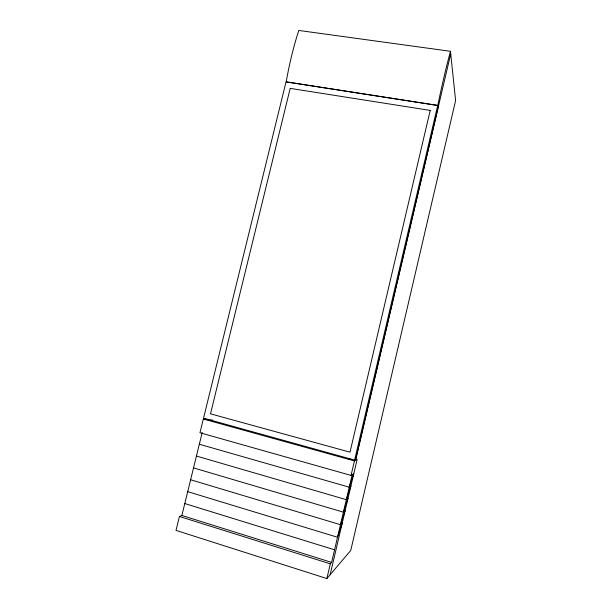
<?xml version="1.0" encoding="UTF-8"?>
<svg xmlns="http://www.w3.org/2000/svg" width="609" height="609" viewBox="0 0 609 609"><rect width="100%" height="100%" fill="white"/><g stroke="black" fill="none" stroke-linecap="round" stroke-linejoin="round"><path stroke-width="0.91" d="M331.623 562.404L181.87 515.473L179.427 516.47L176.009 530.386L326.873 578.55L330.322 563.85L331.623 562.404L352.162 474.723M205.568 418.794L203.33 419.015L199.965 432.748L351.035 475.423L354.43 460.929L357.118 459.506L330.154 574.698M437.696 105.486L354.644 460.031L355.656 459.498L438.061 107.641L437.696 105.486L286.024 81.903L203.543 418.162L355.527 460.351L450.729 53.851M181.87 515.473L202.226 432.42M190.625 479.763L340.454 524.699L345.136 510.692L343.392 512.169L193.533 467.895M196.433 456.05L346.315 499.669L350.913 486.02L349.239 487.185L199.333 444.227M343.392 512.169L348.028 498.345L346.315 499.669M349.239 487.185L353.791 473.711L351.035 475.423M326.873 578.55L350.723 550.498L455.608 100.531L450.462 51.293L298.798 30.45A108.623 27.055 -80.7 0 0 286.2 81.834L437.787 105.395L438.153 107.549M340.454 524.699L342.235 523.062L337.515 537.245L187.709 491.646M349.048 459.437L350.19 458.874M208.202 420.362L212.282 419.936M203.33 419.015L354.43 460.929M184.793 503.552L334.577 549.813M179.427 516.47L330.322 563.85M437.787 105.395A113.693 11.769 -78.6 0 1 450.462 51.293M430.213 110.419L350 452.175L210.493 413.823L290.196 88.374L430.213 110.419"/></g></svg>
